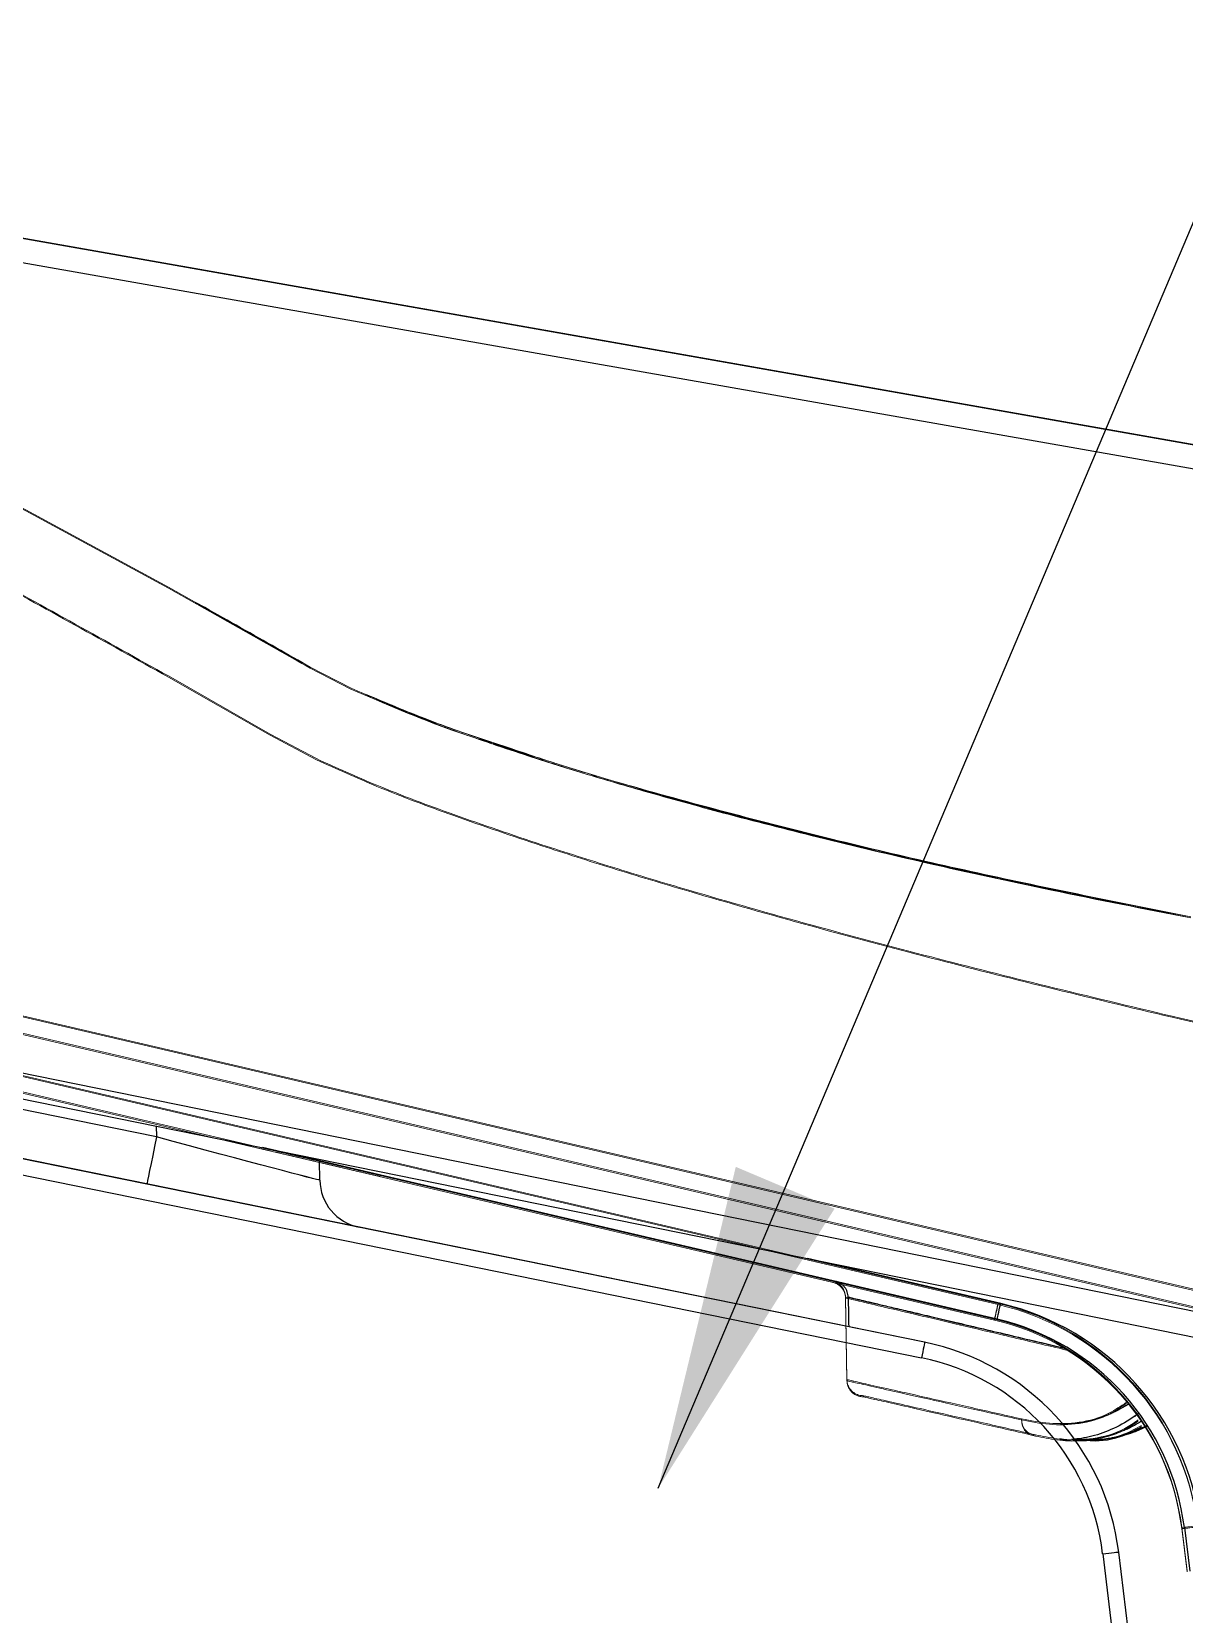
# Model space of a CAD drawing. Extents: x 6016 to 8231, y -443 to 1874.
# Drawn here: x 6555.2 to 6625.9, y 195.2 to 292.2 of the extents above; entities that cross this region are included whole.
import ezdxf

# ---------------------------------------------------------------- set-up
doc = ezdxf.new("R2010")
doc.units = 0
doc.header["$LTSCALE"] = 20
doc.header["$MEASUREMENT"] = 0
doc.linetypes.add('CENTER', pattern=[2, 1.25, -0.25, 0.25, -0.25])
doc.layers.get('0').update_dxf_attribs({"linetype": 'CONTINUOUS'})
doc.layers.add('1', color=7, linetype='CONTINUOUS')
doc.layers.add('____', color=7, linetype='CONTINUOUS')
doc.dimstyles.get("Standard").update_dxf_attribs({"dimtxt": 2.7, "dimasz": 2.5, "dimexe": 1.5, "dimexo": 1.5, "dimgap": 1.5, "dimtad": 1, "dimdec": 0, "dimlfac": 10, "dimzin": 0, "dimdsep": 46, "dimtxsty": 'Standard', "dimcen": 0, "dimclrt": 2, "dimadec": 0, "dimazin": 0, "dimtfac": 1, "dimtdec": 0, "dimtmove": 0, "dimatfit": 3, "dimfxl": 0, "dimtolj": 1, "dimtzin": 0, "dimarcsym": 0})

# ---------------------------------------------------------------- blocks, each defined once
blk = doc.blocks.new('A$C3419d009')
at = {"color": 7, "linetype": 'Continuous', "lineweight": 15}
for p, q in [((57.502, 348.065), (37.694, 432.852)), ((38.65, 433.072), (58.458, 348.285)), ((41.953, 398.92), (34.216, 432.039)), ((35.242, 432.276), (69.543, 285.452)), ((13.58, 398.92), (2.4, 419.563)), ((13.58, 398.92), (18.489, 390.226)), ((22.604, 392.685), (19.033, 398.92)), ((68.517, 285.216), (41.953, 398.92)), ((14.825, 396.694), (14.532, 397.233)), ((24.102, 389.851), (22.604, 392.685)), ((18.489, 390.226), (19.782, 387.727)), ((23.09, 379.103), (23.482, 377.92)), ((57.101, 357.416), (62.176, 357.328)), ((65.864, 342.638), (65.857, 343.4)), ((65.864, 342.637), (65.857, 343.398)), ((71.237, 336.81), (73.897, 336.483))]:
    blk.add_line(p, q, dxfattribs=at)
for centre, radius, start, end in [((73.899, 278.948), 71.036, 102.55453, 103.34602), ((73.082, 351.705), 16, 193.14973, 263), ((73.065, 351.698), 15, 193.14973, 263), ((56.213, 337.904), 15.064, 352.06448, 355.83246)]:
    blk.add_arc(centre, radius, start, end, dxfattribs=at)
for points, knots in [([(6.565, 421.846), (8.599, 418.006), (12.672, 410.318), (16.912, 402.721), (19.035, 398.92)], [0, 0, 0, 0, 0.4995425, 1, 1, 1, 1]), ([(14.825, 396.694), (15.239, 395.958), (16.078, 394.467), (17.325, 392.265), (18.1, 390.907), (18.489, 390.226)], [0, 0, 0, 0, 0.326408, 0.662043, 1, 1, 1, 1]), ([(47.91, 393.434), (48.061, 392.79), (48.361, 391.503), (48.757, 389.811), (49.093, 388.37), (49.359, 387.232), (49.546, 386.434), (49.651, 385.983), (49.663, 385.933), (49.668, 385.91)], [0, 0, 0, 0, 0.149974, 0.299933, 0.447933, 0.59592, 0.73993, 0.883934, 1, 1, 1, 1]), ([(39.894, 337.398), (39.286, 339.956), (38.114, 344.884), (36.25, 352.269), (34.298, 359.591), (32.453, 366.107), (30.801, 371.598), (29.274, 376.406), (27.624, 381.224), (25.911, 385.854), (24.66, 388.618), (24.102, 389.851)], [0, 0, 0, 0, 0.143772, 0.277075, 0.416554, 0.558199, 0.647427, 0.730183, 0.834072, 0.926007, 1, 1, 1, 1]), ([(20.172, 386.778), (20.679, 385.581), (21.764, 383.016), (22.649, 380.471), (23.12, 379.113)], [0, 0, 0, 0, 0.4668391, 1, 1, 1, 1]), ([(23.152, 379.027), (23.395, 378.296), (23.977, 376.544), (24.946, 373.457), (26.123, 369.481), (27.464, 364.601), (28.943, 358.814), (30.528, 352.116), (32.19, 344.502), (33.247, 339.106), (33.805, 336.257)], [0, 0, 0, 0, 0.0525829, 0.1259705, 0.2199612, 0.3345636, 0.4699711, 0.6260111, 0.8025203, 1, 1, 1, 1]), ([(23.482, 377.92), (23.792, 377.004), (24.815, 373.971), (26.308, 368.751), (28.612, 360.146), (31.188, 349.328), (32.928, 340.611), (33.798, 336.255)], [0, 0, 0, 0, 0.067504, 0.223358, 0.378873, 0.68959, 1, 1, 1, 1]), ([(57.101, 357.416), (56.989, 357.429), (56.764, 357.455), (56.468, 357.633), (56.268, 357.864), (56.177, 358.063), (56.151, 358.163), (56.144, 358.189)], [0, 0, 0, 0, 0.254665, 0.509322, 0.763995, 0.940093, 1, 1, 1, 1]), ([(64.581, 346.62), (64.328, 347.744), (63.822, 349.995), (63.224, 352.659), (62.745, 354.796), (62.412, 356.279), (62.211, 357.172), (62.188, 357.276), (62.176, 357.328)], [0, 0, 0, 0, 0.16462, 0.329782, 0.494938, 0.664502, 0.834091, 1, 1, 1, 1]), ([(63.159, 356.328), (63.158, 356.355), (63.156, 356.423), (63.13, 356.601), (63.032, 356.853), (62.809, 357.111), (62.513, 357.289), (62.288, 357.315), (62.176, 357.328)], [0, 0, 0, 0, 0.051573, 0.131524, 0.348649, 0.565758, 0.782885, 1, 1, 1, 1]), ([(63.159, 356.328), (63.17, 356.277), (63.194, 356.176), (63.388, 355.319), (63.712, 353.893), (64.189, 351.792), (64.795, 349.126), (65.306, 346.876), (65.558, 345.767)], [0, 0, 0, 0, 0.16608, 0.331253, 0.496402, 0.66589, 0.835386, 1, 1, 1, 1]), ([(65.558, 345.767), (65.544, 345.882), (65.515, 346.113), (65.289, 346.397), (64.967, 346.591), (64.709, 346.61), (64.581, 346.62)], [0, 0, 0, 0, 0.250003, 0.5, 0.749997, 1, 1, 1, 1]), ([(65.843, 343.098), (65.846, 343.13), (65.904, 343.663), (65.789, 344.638), (65.619, 345.5), (65.534, 345.932)], [0, 0, 0, 0, 0.030915, 0.515022, 1, 1, 1, 1]), ([(64.986, 339.268), (65.173, 339.618), (65.735, 340.668), (65.932, 341.828), (65.84, 342.544), (65.829, 342.637)], [0, 0, 0, 0, 0.302967, 0.909063, 1, 1, 1, 1]), ([(65.09, 339.2), (65.262, 339.614), (65.642, 340.529), (65.85, 341.564), (65.839, 342.13), (65.838, 342.224)], [0, 0, 0, 0, 0.408345, 0.902068, 1, 1, 1, 1]), ([(54.337, 267.256), (53.74, 270.503), (52.585, 276.788), (50.857, 285.894), (49.206, 294.368), (47.498, 302.837), (45.702, 311.434), (43.789, 320.295), (41.867, 328.928), (40.547, 334.599), (39.895, 337.398)], [0, 0, 0, 0, 0.138276, 0.267681, 0.388219, 0.499893, 0.629551, 0.756117, 0.879598, 1, 1, 1, 1])]:
    blk.add_open_spline(points, degree=3, knots=knots, dxfattribs=at)
at = {"color": 8, "linetype": 'Continuous', "lineweight": 15}
for points, knots in [([(19.782, 387.727), (20.662, 385.682), (21.881, 382.85), (22.827, 379.918), (23.09, 379.103)], [0, 0, 0, 0, 0.722054, 1, 1, 1, 1]), ([(57.101, 357.416), (57.101, 357.415), (57.105, 357.4), (57.168, 357.13), (57.411, 356.1), (57.83, 354.325), (58.398, 351.916), (59.092, 348.975), (59.713, 346.343), (60.154, 344.473), (60.291, 343.891)], [0, 0, 0, 0, 0.020156, 0.176366, 0.332548, 0.493138, 0.653735, 0.794958, 0.936184, 1, 1, 1, 1]), ([(63.561, 340.195), (63.797, 340.543), (64.458, 341.517), (64.865, 343.125), (64.908, 344.943), (64.69, 346.062), (64.581, 346.62)], [0, 0, 0, 0, 0.154695, 0.432425, 0.716789, 1, 1, 1, 1]), ([(65.793, 344.281), (65.805, 344.208), (65.913, 343.566), (65.826, 342.23), (65.465, 340.677), (64.835, 339.757), (64.649, 339.486)], [0, 0, 0, 0, 0.050039, 0.43891, 0.835225, 1, 1, 1, 1]), ([(65.801, 343.54), (65.81, 343.488), (65.862, 343.205), (65.835, 342.892), (65.814, 342.637)], [0, 0, 0, 0, 0.186586, 1, 1, 1, 1])]:
    blk.add_open_spline(points, degree=3, knots=knots, dxfattribs=at)
blk = doc.blocks.new('A$C10d46a05')
at = {"layer": '____'}
for p, q in [((362.84, 26.48), (231.558, 53.189)), ((362.84, 26.48), (231.558, 53.189)), ((315.755, 39.067), (249.946, 52.456)), ((231.367, 52.236), (362.649, 25.526)), ((315.743, 39.74), (315.755, 39.067)), ((325.769, 36.421), (325.749, 37.599)), ((325.769, 36.421), (325.749, 37.599)), ((376.4, 0.066), (374.737, 13.609)), ((376.4, 0.066), (374.737, 13.609)), ((373.754, 13.513), (375.039, 3.044))]:
    blk.add_line(p, q, dxfattribs=at)
for centre, radius, start, end in [((328.769, 36.473), 3, 181, 258.5), ((359.849, 11.781), 15, 7, 78.5), ((359.858, 11.807), 14, 7, 78.5)]:
    blk.add_arc(centre, radius, start, end, dxfattribs=at)
at = {"layer": '____', "extrusion": (0, 0, -1)}
for centre, major_axis, ratio, start_param, end_param in [((315.764, 39.119), (0.598, 2.94), 0.000464, 1.588513, 3.141593), ((315.72, 39.128), (-10.049, 2.707), 0.004819, 3.140204, 4.707619), ((362.64, 25.5), (-0.199, -0.98), 0.003331, 3.141593, 4.684995), ((373.745, 13.487), (-0.993, -0.122), 0.02492, 1.582645, 3.141593)]:
    blk.add_ellipse(centre, major_axis=major_axis, ratio=ratio, start_param=start_param, end_param=end_param, dxfattribs=at)
at = {"layer": '____'}
for points, knots in [([(358.154, 29.253), (358.153, 29.308), (358.147, 29.363), (358.127, 29.471), (358.113, 29.524), (358.085, 29.602), (358.074, 29.628), (358.051, 29.678), (358.038, 29.703), (357.998, 29.774), (357.967, 29.82), (357.924, 29.874), (357.915, 29.884), (357.896, 29.905), (357.868, 29.936), (357.839, 29.964), (357.777, 30.019), (357.733, 30.052), (357.674, 30.089), (357.663, 30.096), (357.638, 30.11), (357.602, 30.13), (357.539, 30.159), (357.487, 30.178), (357.454, 30.189), (357.448, 30.191), (357.435, 30.195), (357.415, 30.201), (357.395, 30.206), (357.381, 30.209)], [0, 0, 0, 0, 0.125, 0.125, 0.25, 0.25, 0.3125, 0.3125, 0.375, 0.375, 0.5, 0.5, 0.53125, 0.53125, 0.5625, 0.625, 0.625, 0.75, 0.75, 0.78125, 0.78125, 0.8125, 0.875, 0.9375, 0.9375, 0.953125, 0.953125, 0.96875, 1, 1, 1, 1]), ([(358.154, 29.253), (358.155, 29.252), (358.157, 29.252), (358.163, 29.25), (358.168, 29.249), (358.179, 29.247), (358.19, 29.244), (358.204, 29.241), (358.215, 29.238), (358.221, 29.237), (358.276, 29.224), (358.35, 29.206), (358.649, 29.136), (358.949, 29.065), (359.459, 28.945), (359.568, 28.919), (359.8, 28.864), (359.923, 28.835), (360.312, 28.744), (360.6, 28.676), (361.074, 28.564), (361.239, 28.525), (361.583, 28.444), (361.762, 28.401), (362.321, 28.27), (362.721, 28.175), (363.364, 28.024), (363.586, 27.971), (363.871, 27.904), (363.929, 27.89), (364.045, 27.863), (364.22, 27.822), (364.875, 27.667), (365.509, 27.518), (367.105, 27.141), (368.268, 26.867), (370.155, 26.422), (370.808, 26.268), (371.491, 26.107), (371.498, 26.105), (371.505, 26.104)], [0, 0, 0, 0, 0.019216, 0.019216, 0.038431, 0.038431, 0.057647, 0.067255, 0.067255, 0.076862, 0.076862, 0.153725, 0.153725, 0.30745, 0.30745, 0.345881, 0.345881, 0.384312, 0.384312, 0.461175, 0.461175, 0.499606, 0.499606, 0.538037, 0.538037, 0.6149, 0.6149, 0.653331, 0.653331, 0.662939, 0.662939, 0.672547, 0.691762, 0.768625, 0.768625, 0.92235, 0.92235, 0.999212, 0.999212, 1, 1, 1, 1]), ([(375.372, 22.712), (375.244, 22.631), (375.116, 22.554), (374.825, 22.386), (374.661, 22.298), (374.455, 22.196), (374.414, 22.176), (374.332, 22.137), (374.291, 22.118), (374.168, 22.062), (374.086, 22.027), (373.841, 21.926), (373.678, 21.866), (373.355, 21.76), (373.194, 21.714), (372.873, 21.636), (372.714, 21.603), (372.238, 21.523), (371.925, 21.494), (371.464, 21.479), (371.315, 21.478), (371.167, 21.481)], [0, 0, 0, 0, 0.089086, 0.089086, 0.203371, 0.203371, 0.231943, 0.231943, 0.260514, 0.260514, 0.317657, 0.317657, 0.431943, 0.431943, 0.546228, 0.546228, 0.660514, 0.660514, 0.889086, 0.889086, 1, 1, 1, 1]), ([(375.99, 22.128), (375.747, 21.957), (375.503, 21.796), (374.814, 21.38), (374.369, 21.156), (373.483, 20.811), (373.041, 20.689), (372.406, 20.578), (372.211, 20.553), (372.018, 20.535)], [0, 0, 0, 0, 0.181797, 0.181797, 0.515836, 0.515836, 0.849876, 0.849876, 1, 1, 1, 1]), ([(372.158, 20.497), (372.28, 20.496), (372.402, 20.498), (372.84, 20.515), (373.159, 20.547), (373.643, 20.632), (373.806, 20.667), (374.132, 20.75), (374.295, 20.798), (374.624, 20.909), (374.79, 20.972), (375.038, 21.077), (375.122, 21.114), (375.247, 21.172), (375.288, 21.192), (375.372, 21.232), (375.413, 21.253), (375.622, 21.359), (375.788, 21.45), (376.031, 21.593), (376.108, 21.639), (376.184, 21.687)], [0, 0, 0, 0, 0.094115, 0.094115, 0.336915, 0.336915, 0.458314, 0.458314, 0.579714, 0.579714, 0.701114, 0.701114, 0.761814, 0.761814, 0.792164, 0.792164, 0.822513, 0.822513, 0.943913, 0.943913, 1, 1, 1, 1]), ([(376.441, 21.36), (376.357, 21.315), (376.272, 21.273), (376.022, 21.151), (375.691, 21.003), (375.361, 20.883), (375.034, 20.777), (374.87, 20.731), (374.545, 20.651), (374.383, 20.618), (373.899, 20.536), (373.579, 20.505), (373.224, 20.493), (373.184, 20.492), (373.105, 20.491), (373.03, 20.49), (372.955, 20.49), (372.919, 20.49)], [0, 0, 0, 0, 0.070024, 0.070024, 0.208208, 0.346392, 0.346392, 0.484575, 0.484575, 0.622759, 0.622759, 0.899126, 0.899126, 0.933672, 0.933672, 0.968218, 1, 1, 1, 1]), ([(373.948, 20.537), (373.778, 20.517), (373.355, 20.48), (372.945, 20.472), (372.702, 20.481)], [0, 0, 0, 0, 0.395529, 1, 1, 1, 1]), ([(376.467, 21.322), (376.228, 21.203), (375.618, 20.925), (374.882, 20.698), (374.409, 20.607), (374.309, 20.59)], [0, 0, 0, 0, 0.338725, 0.858751, 1, 1, 1, 1])]:
    blk.add_open_spline(points, degree=3, knots=knots, dxfattribs=at)
for points, degree in [([(358.154, 29.253), (358.164, 28.644), (358.175, 28.035), (358.186, 27.427)], 3), ([(372.921, 20.489), (372.161, 20.497)], 1), ([(372.921, 20.489), (372.161, 20.496)], 1)]:
    blk.add_open_spline(points, degree=degree, dxfattribs=at)
at = {"xscale": -1, "rotation": 90}
blk.add_blockref('A$C3419d009', (715.408, 86.364), dxfattribs=at)
blk = doc.blocks.new('A$C1adc8491')
at = {"layer": '____'}
for p, q in [((243.047, 105.547), (416.285, 75.001)), ((416.285, 75.001), (243.047, 105.547)), ((242.8, 104.11), (416.037, 73.563)), ((392.591, 25.688), (234.657, 57.82)), ((234.371, 56.306), (392.279, 24.179)), ((362.84, 26.49), (231.558, 53.2)), ((362.84, 26.49), (231.558, 53.2)), ((315.755, 39.077), (249.946, 52.466)), ((231.367, 52.246), (362.649, 25.537)), ((315.743, 39.75), (315.755, 39.077)), ((367.285, 27.906), (322.262, 38.424)), ((322.262, 38.424), (367.285, 27.906)), ((325.769, 36.431), (325.749, 37.61)), ((325.769, 36.431), (325.749, 37.61)), ((367.505, 28.862), (355.661, 31.629)), ((378.76, 15.127), (379.087, 12.467)), ((376.4, 0.077), (374.737, 13.62)), ((376.4, 0.077), (374.737, 13.62)), ((373.754, 13.524), (375.039, 3.054))]:
    blk.add_line(p, q, dxfattribs=at)
for centre, radius, start, end in [((328.769, 36.484), 3, 181, 258.5), ((363.865, 13.282), 16, 7, 76.85027), ((363.872, 13.299), 15, 7, 76.85027), ((359.849, 11.792), 15, 7, 78.5), ((359.858, 11.818), 14, 7, 78.5)]:
    blk.add_arc(centre, radius, start, end, dxfattribs=at)
at = {"layer": '____', "extrusion": (0, 0, -1)}
for centre, major_axis, ratio, start_param, end_param in [((315.764, 39.129), (0.598, 2.94), 0.000464, 1.588513, 3.141593), ((315.72, 39.138), (-10.049, 2.707), 0.004819, 3.140204, 4.707619), ((367.512, 28.88), (-0.227, -0.974), 0.003425, 0, 1.552073), ((362.64, 25.51), (-0.199, -0.98), 0.003331, 3.141593, 4.684995), ((373.745, 13.498), (-0.993, -0.122), 0.02492, 1.582645, 3.141593)]:
    blk.add_ellipse(centre, major_axis=major_axis, ratio=ratio, start_param=start_param, end_param=end_param, dxfattribs=at)
at = {"layer": '____'}
for points, knots in [([(358.154, 29.263), (358.153, 29.319), (358.147, 29.374), (358.127, 29.481), (358.113, 29.535), (358.085, 29.613), (358.074, 29.639), (358.051, 29.689), (358.038, 29.713), (357.998, 29.785), (357.967, 29.83), (357.924, 29.884), (357.915, 29.895), (357.896, 29.916), (357.868, 29.946), (357.839, 29.975), (357.777, 30.03), (357.733, 30.063), (357.674, 30.1), (357.663, 30.107), (357.638, 30.121), (357.602, 30.14), (357.539, 30.17), (357.487, 30.189), (357.454, 30.2), (357.448, 30.202), (357.435, 30.206), (357.415, 30.211), (357.395, 30.216), (357.381, 30.219)], [0, 0, 0, 0, 0.125, 0.125, 0.25, 0.25, 0.3125, 0.3125, 0.375, 0.375, 0.5, 0.5, 0.53125, 0.53125, 0.5625, 0.625, 0.625, 0.75, 0.75, 0.78125, 0.78125, 0.8125, 0.875, 0.9375, 0.9375, 0.953125, 0.953125, 0.96875, 1, 1, 1, 1]), ([(358.154, 29.263), (358.155, 29.263), (358.157, 29.262), (358.163, 29.261), (358.168, 29.26), (358.179, 29.257), (358.19, 29.255), (358.204, 29.251), (358.215, 29.249), (358.221, 29.247), (358.276, 29.234), (358.35, 29.217), (358.649, 29.146), (358.949, 29.076), (359.459, 28.955), (359.568, 28.93), (359.8, 28.875), (359.923, 28.846), (360.312, 28.754), (360.6, 28.686), (361.074, 28.574), (361.239, 28.535), (361.583, 28.454), (361.762, 28.412), (362.321, 28.28), (362.721, 28.186), (363.364, 28.034), (363.586, 27.982), (363.871, 27.915), (363.929, 27.901), (364.045, 27.874), (364.22, 27.832), (364.875, 27.678), (365.509, 27.528), (367.105, 27.152), (368.268, 26.878), (370.155, 26.433), (370.808, 26.279), (371.491, 26.117), (371.498, 26.116), (371.505, 26.114)], [0, 0, 0, 0, 0.019216, 0.019216, 0.038431, 0.038431, 0.057647, 0.067255, 0.067255, 0.076862, 0.076862, 0.153725, 0.153725, 0.30745, 0.30745, 0.345881, 0.345881, 0.384312, 0.384312, 0.461175, 0.461175, 0.499606, 0.499606, 0.538037, 0.538037, 0.6149, 0.6149, 0.653331, 0.653331, 0.662939, 0.662939, 0.672547, 0.691762, 0.768625, 0.768625, 0.92235, 0.92235, 0.999212, 0.999212, 1, 1, 1, 1]), ([(375.372, 22.722), (375.244, 22.641), (375.116, 22.564), (374.825, 22.396), (374.661, 22.308), (374.455, 22.207), (374.414, 22.187), (374.332, 22.148), (374.291, 22.129), (374.168, 22.073), (374.086, 22.037), (373.841, 21.936), (373.678, 21.876), (373.355, 21.77), (373.194, 21.725), (372.873, 21.646), (372.714, 21.613), (372.238, 21.534), (371.925, 21.505), (371.464, 21.489), (371.315, 21.489), (371.167, 21.492)], [0, 0, 0, 0, 0.089086, 0.089086, 0.203371, 0.203371, 0.231943, 0.231943, 0.260514, 0.260514, 0.317657, 0.317657, 0.431943, 0.431943, 0.546228, 0.546228, 0.660514, 0.660514, 0.889086, 0.889086, 1, 1, 1, 1]), ([(375.99, 22.138), (375.747, 21.967), (375.503, 21.807), (374.814, 21.39), (374.369, 21.167), (373.483, 20.821), (373.041, 20.7), (372.406, 20.588), (372.211, 20.563), (372.018, 20.546)], [0, 0, 0, 0, 0.181797, 0.181797, 0.515836, 0.515836, 0.849876, 0.849876, 1, 1, 1, 1]), ([(372.158, 20.508), (372.28, 20.507), (372.402, 20.508), (372.84, 20.526), (373.159, 20.557), (373.643, 20.643), (373.806, 20.677), (374.132, 20.76), (374.295, 20.809), (374.624, 20.92), (374.79, 20.982), (375.038, 21.087), (375.122, 21.124), (375.247, 21.182), (375.288, 21.202), (375.372, 21.243), (375.413, 21.263), (375.622, 21.369), (375.788, 21.46), (376.031, 21.603), (376.108, 21.649), (376.184, 21.697)], [0, 0, 0, 0, 0.094115, 0.094115, 0.336915, 0.336915, 0.458314, 0.458314, 0.579714, 0.579714, 0.701114, 0.701114, 0.761814, 0.761814, 0.792164, 0.792164, 0.822513, 0.822513, 0.943913, 0.943913, 1, 1, 1, 1]), ([(376.441, 21.37), (376.357, 21.326), (376.272, 21.283), (376.022, 21.162), (375.691, 21.014), (375.361, 20.894), (375.034, 20.788), (374.87, 20.741), (374.545, 20.661), (374.383, 20.628), (373.899, 20.546), (373.579, 20.516), (373.224, 20.504), (373.184, 20.503), (373.105, 20.501), (373.03, 20.5), (372.955, 20.5), (372.919, 20.501)], [0, 0, 0, 0, 0.070024, 0.070024, 0.208208, 0.346392, 0.346392, 0.484575, 0.484575, 0.622759, 0.622759, 0.899126, 0.899126, 0.933672, 0.933672, 0.968218, 1, 1, 1, 1]), ([(373.948, 20.548), (373.778, 20.528), (373.355, 20.491), (372.945, 20.483), (372.702, 20.491)], [0, 0, 0, 0, 0.395529, 1, 1, 1, 1]), ([(376.467, 21.333), (376.228, 21.213), (375.618, 20.935), (374.882, 20.709), (374.409, 20.617), (374.309, 20.6)], [0, 0, 0, 0, 0.338725, 0.858751, 1, 1, 1, 1])]:
    blk.add_open_spline(points, degree=3, knots=knots, dxfattribs=at)
for points, degree in [([(358.154, 29.263), (358.164, 28.654), (358.175, 28.046), (358.186, 27.437)], 3), ([(372.921, 20.5), (372.161, 20.507)], 1), ([(372.921, 20.5), (372.161, 20.507)], 1)]:
    blk.add_open_spline(points, degree=degree, dxfattribs=at)

msp = doc.modelspace()

# ---------------------------------------------------------------- linework, layer by layer
at = {"layer": '1', "color": 1, "linetype": 'CENTER', "lineweight": 0, "ltscale": 2}
msp.add_arc((6496.323, 276.808), 471.917, 353.82553, 97.87647, dxfattribs=at)

# ---------------------------------------------------------------- block references
for name, p in [('A$C10d46a05', (6247.103, 185.415)), ('A$C1adc8491', (6247.103, 185.404))]:
    msp.add_blockref(name, p)
at = {"xscale": -1, "rotation": 90}
msp.add_blockref('A$C3419d009', (6962.51, 271.712), dxfattribs=at)

# ---------------------------------------------------------------- leaders
for points in [[(6365.837, 235.23), (6445.144, 422.878), (6659.948, 422.878)], [(6593.611, 202.947), (6633.264, 296.771), (6869.52, 296.771)]]:
    msp.add_leader(points, dimstyle='Standard', override={"dimtxt": 20, "dimasz": 20, "dimexe": 5, "dimgap": 10, "dimtad": 0, "dimlfac": 1, "dimzin": 12, "dimclrd": 3, "dimclre": 3, "dimazin": 2, "dimarcsym": 1})

doc.saveas('drawing.dxf')
